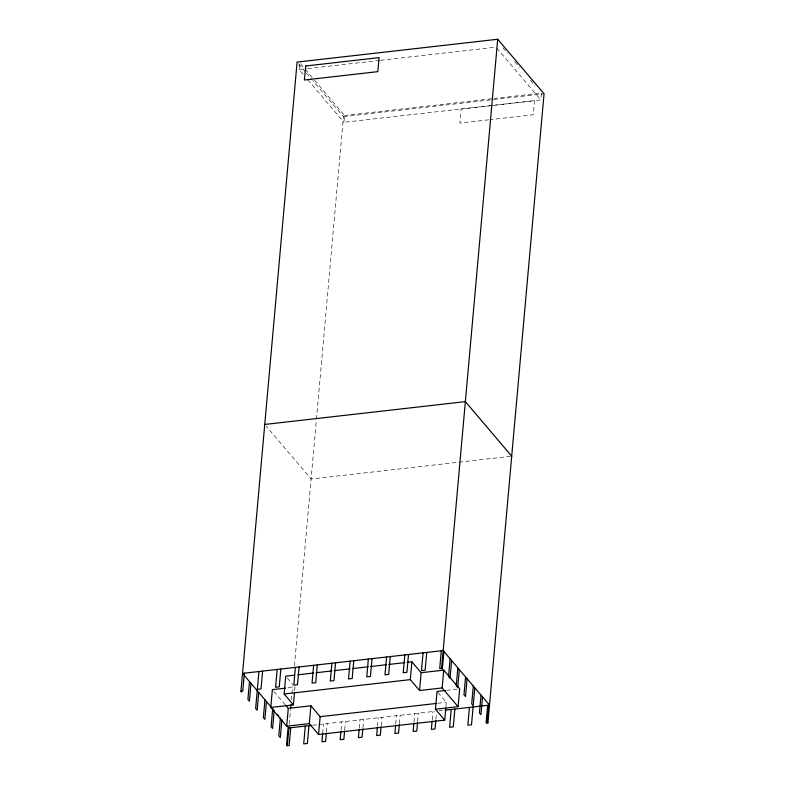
<?xml version="1.0" encoding="UTF-8"?>
<svg xmlns="http://www.w3.org/2000/svg" width="785" height="785" viewBox="0 0 785 785"><rect width="100%" height="100%" fill="white"/><g stroke="black" fill="none" stroke-linecap="round" stroke-linejoin="round"><path stroke-width="0.59" stroke-dasharray="3.92 2.94" d="M303.049 74.192L299.114 69.561L299.615 63.899M289.223 724.28L290.528 709.64M291.402 699.877L291.834 694.99M291.941 693.773L292.599 686.453M294.444 665.709L316.335 420.446M316.443 419.229L343.447 116.631L312.803 80.58M494.03 98.508L541.424 93.111L540.816 99.911L343.948 122.313L344.556 115.523L313.087 78.5M294.66 690.633L294.983 687.061L286.653 688.013M322.684 733.494L323.528 723.996M326.462 731.895L327.208 723.574M341.024 730.236L341.769 721.925M344.703 729.814L345.439 721.503M359.265 728.156L360.001 719.845M362.935 727.734L363.681 719.423M377.497 726.086L378.242 717.765M381.176 725.664L381.912 717.353M395.738 724.005L396.474 715.694M399.408 723.584L400.154 715.272M413.97 721.925L414.715 713.614M417.649 721.513L418.395 713.202M432.211 719.855L432.947 711.544M435.881 719.433L436.411 713.496M445.88 707.059L446.302 702.31L437.049 691.428M299.114 69.561L306.405 68.737M307.622 68.599L379.322 60.435M380.539 60.298L495.983 47.159M344.556 115.523L492.813 98.645M343.447 116.631L544.054 93.798M488.78 119.801L459.902 123.088L461.04 109.086L534.448 100.725L533.309 114.728L489.987 119.663M510.505 456.311L311.105 479.007L266.321 426.314M446.577 690.349L458.479 688.985M437.814 703.282L446.302 702.31M312.607 725.242L317.464 724.683M318.671 724.545L434.792 711.328M439.05 710.847L442.691 710.435M502.881 47.767L507.601 53.321M514.685 61.652L519.405 67.196M530.415 80.158L535.135 85.712M496.777 48.081L540.816 99.911M300.508 63.693L304.443 68.324M305.228 69.247L312.302 77.578M298.663 63.938L305.738 72.259M306.523 73.182L312.018 79.648M307.769 79.746L343.948 122.313M287.271 677.995L292.668 684.343M273.877 691.428L285.249 704.793"/><path stroke-width="1.18" d="M241.692 692.085L240.946 691.202L297.093 62.084L497.7 39.25L544.054 93.798L487.907 722.916L486.072 723.122L487.662 705.313M244.37 673.177L242.781 690.986L240.946 691.202M249.502 681.596L247.913 699.406L249.424 701.172L251.014 683.362M257.235 690.692L255.645 708.502L257.146 710.268L258.736 692.458M258.932 671.518L257.343 689.338L261.022 688.916L262.612 671.106M264.957 699.778L263.367 717.588L264.879 719.364L266.468 701.545M445.772 708.247L444.712 720.12L318.553 734.485L309.3 723.603L286.692 726.174L270.776 707.452L272.366 689.642L285.455 688.151M277.164 669.448L275.574 687.258L279.254 686.836L280.844 669.026M280.412 717.961L278.822 735.771L280.333 737.547L281.923 719.737M270.776 707.452L293.394 704.881L284.141 693.989L285.73 676.179L294.218 675.218M286.692 726.174L288.281 708.364L286.005 705.686M287.3 745.75L288.89 727.94L288.144 727.057L286.554 744.867L287.3 745.75L289.145 745.544L290.735 727.734M290.636 708.413L290.96 704.753M295.405 667.368L293.816 685.177L297.495 684.765L299.085 666.956M293.394 704.881L294.453 693.008M305.296 726.076L303.707 743.886L307.377 743.464L308.966 725.654M313.637 665.297L312.047 683.107L315.727 682.685L317.317 664.875M309.3 723.603L310.889 705.784L288.281 708.364M318.553 734.485L320.143 716.676L310.889 705.784M322.684 733.494L321.938 741.805L325.618 741.393L326.354 733.082M331.878 663.217L330.289 681.027L333.968 680.615L335.558 662.805M340.916 731.424L340.18 739.735L343.85 739.313L344.595 731.002M350.12 661.147L348.53 678.956L352.2 678.534L353.79 660.725M359.157 729.343L358.411 737.655L362.091 737.233L362.837 728.922M368.351 659.066L366.762 676.876L370.441 676.464L372.031 658.644M377.389 727.273L376.653 735.584L380.323 735.162L381.068 726.851M386.593 656.996L385.003 674.806L388.673 674.384L390.263 656.574M395.63 725.193L394.884 733.504L398.564 733.082L399.31 724.771M404.825 654.916L403.235 672.725L406.915 672.303L408.504 654.494M445.38 690.476L437.049 691.428L435.459 709.238L458.077 706.667L442.161 687.945L419.553 690.515L410.3 679.633L411.889 661.824L407.042 662.373M413.862 723.113L413.126 731.424L416.806 731.012L417.541 722.7M419.553 690.515L421.143 672.706L411.889 661.824M423.066 652.835L421.476 670.655L425.146 670.233L426.736 652.423M432.103 721.042L431.358 729.353L435.037 728.931L435.783 720.62M441.298 650.765L439.708 668.575L441.553 668.369L442.298 669.252L443.888 651.442M441.553 668.369L497.7 39.25M442.161 687.945L443.751 670.135L421.143 672.706M450.109 658.762L448.52 676.572L450.031 678.338L451.62 660.528M451.189 709.463L449.599 727.273L453.279 726.861L454.868 709.051M457.841 667.849L456.252 685.668L457.753 687.434L459.343 669.625M458.077 706.667L459.667 688.857L443.751 670.135M465.564 676.945L463.974 694.754L465.485 696.521L467.075 678.711M469.42 707.393L467.831 725.203L471.51 724.781L473.1 706.971M473.296 686.041L471.707 703.851L473.208 705.617L474.797 687.807M481.019 695.127L479.429 712.937L480.94 714.713L482.53 696.894M488.751 704.223L487.161 722.033L487.907 722.916M264.751 424.459L465.358 401.626L511.712 456.173M297.858 674.806L313.627 673.01M316.061 672.735L331.829 670.939M334.253 670.655L350.022 668.869M352.445 668.584L368.224 666.789M370.648 666.514L386.416 664.718M388.84 664.444L404.609 662.648M284.141 693.989L410.3 679.633M320.143 716.676L436.597 703.419M288.89 727.94L311.4 725.379M445.124 710.16L489.497 705.107L443.142 650.559L242.536 673.393L243.281 674.276M435.459 709.238L444.712 720.12M244.066 675.188L271.129 707.04M277.301 714.301L278.861 716.136M272.689 708.875L271.1 726.684L272.601 728.451L274.191 710.641L272.689 708.875M305.728 65.989L304.374 80.011L377.781 71.651L379.135 57.629L305.728 65.989"/></g></svg>
